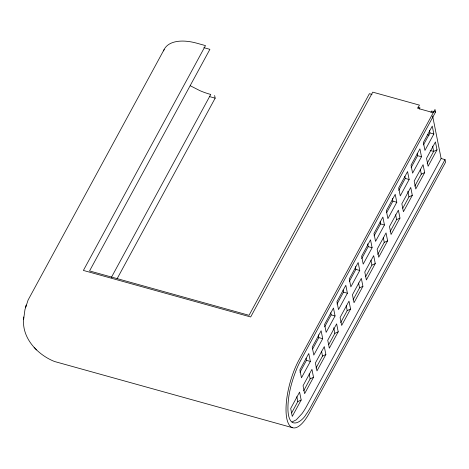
<?xml version="1.0" encoding="UTF-8"?>
<svg xmlns="http://www.w3.org/2000/svg" width="469" height="469" viewBox="0 0 469 469"><rect width="100%" height="100%" fill="white"/><g stroke="black" fill="none" stroke-linecap="round" stroke-linejoin="round"><path stroke-width="0.7" d="M23.737 316.985L23.638 319.213L24.986 309.476L28.105 300.025L164.15 49.503M23.661 318.58C21.615 337.979 37.491 354.746 54.492 361.493L292.662 427.74M25.578 307.254L26.328 305.055L26.059 305.829M111.329 277.513L210.745 94.445L209.965 94.228A45.622 23.972 28.5 0 1 199.941 90.675L190.267 85.739M117.144 278.668L215.165 98.162L214.638 95.524M419.304 108.99L419.966 107.77L417.879 107.184M430.941 112.302L431.638 111.012L435.531 112.097L301.034 359.77A46.408 15.84 -74.5 0 0 296.73 368.798C291.454 381.86 287.649 395.848 287.943 410.035A35.298 12.047 -74.5 0 0 289.795 419.304C293.623 427.734 303.068 419.855 305.899 414.69A46.408 15.84 -74.5 0 0 310.525 407.28L445.022 159.607L441.13 158.528L432.629 115.978M299.967 372.322L306.468 360.35L306.046 358.24M312.659 348.948L318.814 337.61L318.252 334.796M324.665 326.84L331.167 314.869L330.745 312.759M337.012 304.1L343.513 292.128L343.091 290.018M349.364 281.359L355.865 269.388L355.303 266.574M361.71 258.618L368.212 246.647L367.649 243.833M374.063 235.878L380.564 223.906L380.142 221.796M386.755 212.504L392.911 201.166L392.348 198.346M398.761 190.391L405.263 178.425L404.841 176.309M411.108 167.65L417.609 155.679L417.187 153.568M423.46 144.909L429.962 132.938L429.434 130.3M310.355 361.435L301.461 377.815L299.879 369.894L308.772 353.515L310.355 361.435L306.468 360.35M322.707 338.694L313.808 355.074L312.231 347.154L321.124 330.774L322.707 338.694L318.814 337.61M335.054 315.954L326.16 332.333L324.577 324.413L333.471 308.033L335.054 315.954L331.167 314.869M347.406 293.213L338.507 309.593L336.93 301.673L345.823 285.293L347.406 293.213L343.513 292.128M359.752 270.466L350.859 286.852L349.276 278.932L358.169 262.552L359.752 270.466L355.865 269.388M372.105 247.726L363.205 264.106L361.628 256.191L370.522 239.811L372.105 247.726L368.212 246.647M384.451 224.985L375.558 241.365L373.975 233.451L382.868 217.071L384.451 224.985L380.564 223.906M396.803 202.245L387.904 218.624L386.327 210.71L395.22 194.324L396.803 202.245L392.911 201.166M409.15 179.504L400.256 195.884L398.673 187.963L407.567 171.584L409.15 179.504L405.263 178.425M421.502 156.763L412.603 173.143L411.026 165.223L419.919 148.843L421.502 156.763L417.609 155.679M433.848 134.023L424.955 150.402L423.372 142.482L432.266 126.102L433.848 134.023L429.962 132.938M291.654 412.908L297.809 401.57L301.174 400.01L299.591 392.096L290.692 408.476L292.275 416.39L301.174 400.01M303.66 390.8L310.156 378.829L313.521 377.269L311.938 369.355L303.044 385.735L304.627 393.649L313.521 377.269M316.006 368.059L322.508 356.088L325.873 354.529L324.29 346.609L315.391 362.994L316.974 370.909L325.873 354.529M328.699 344.686L334.854 333.348L338.219 331.788L336.636 323.868L327.743 340.248L329.326 348.168L338.219 331.788M340.705 322.578L347.207 310.607L350.572 309.048L348.989 301.127L340.089 317.507L341.672 325.427L350.572 309.048M353.057 299.832L359.553 287.866L362.918 286.307L361.335 278.387L352.442 294.767L354.025 302.687L362.918 286.307M365.75 276.464L371.905 265.126L375.27 263.566L373.687 255.646L364.788 272.026L366.371 279.946L375.27 263.566M377.756 254.35L384.252 242.379L387.617 240.826L386.034 232.905L377.14 249.285L378.723 257.205L387.617 240.826M390.102 231.61L396.604 219.639L399.969 218.085L398.386 210.165L389.487 226.545L391.07 234.465L399.969 218.085M402.795 208.242L408.95 196.898L412.315 195.344L410.733 187.424L401.839 203.804L403.422 211.724L412.315 195.344M414.801 186.129L421.303 174.157L424.668 172.604L423.085 164.683L414.186 181.063L415.769 188.984L424.668 172.604M427.153 163.388L433.649 151.417L437.014 149.857L435.431 141.943L426.538 158.323L428.121 166.243L437.014 149.857M441.13 158.528L306.638 406.201A46.408 15.84 -74.5 0 1 302.013 413.611L296.256 419.837L292.052 421.983M203.839 47.65L209.895 49.333L89.55 270.947L249.051 315.315L369.396 93.7L371.987 94.421M433.256 112.666L417.697 108.339L419.438 105.126L372.755 92.141L250.669 316.968L83.388 270.437L205.481 45.61L196.833 43.207A42.96 22.576 28.5 0 0 163.575 50.875M427.693 134.802L429.088 135.189M430.196 150.455L433.649 151.417L432.6 146.14M209.326 96.544L215.165 98.162M34.126 347.365L36.57 349.944M435.531 112.097L435.003 109.459L298.958 359.975A42.96 14.662 -74.5 0 0 286.793 418.489A42.96 14.662 -74.5 0 0 309.505 412.767L445.55 162.251L445.022 159.607M420.318 169.233L421.303 174.157M407.831 191.27L408.95 196.898M395.619 214.714L396.604 219.639M383.273 237.455L384.252 242.379M370.92 260.195L371.905 265.126M358.574 282.936L359.553 287.866M346.222 305.677L347.207 310.607M333.735 327.714L334.854 333.348M321.523 351.158L322.508 356.088M309.177 373.899L310.156 378.829M296.824 396.645L297.809 401.57"/></g></svg>
